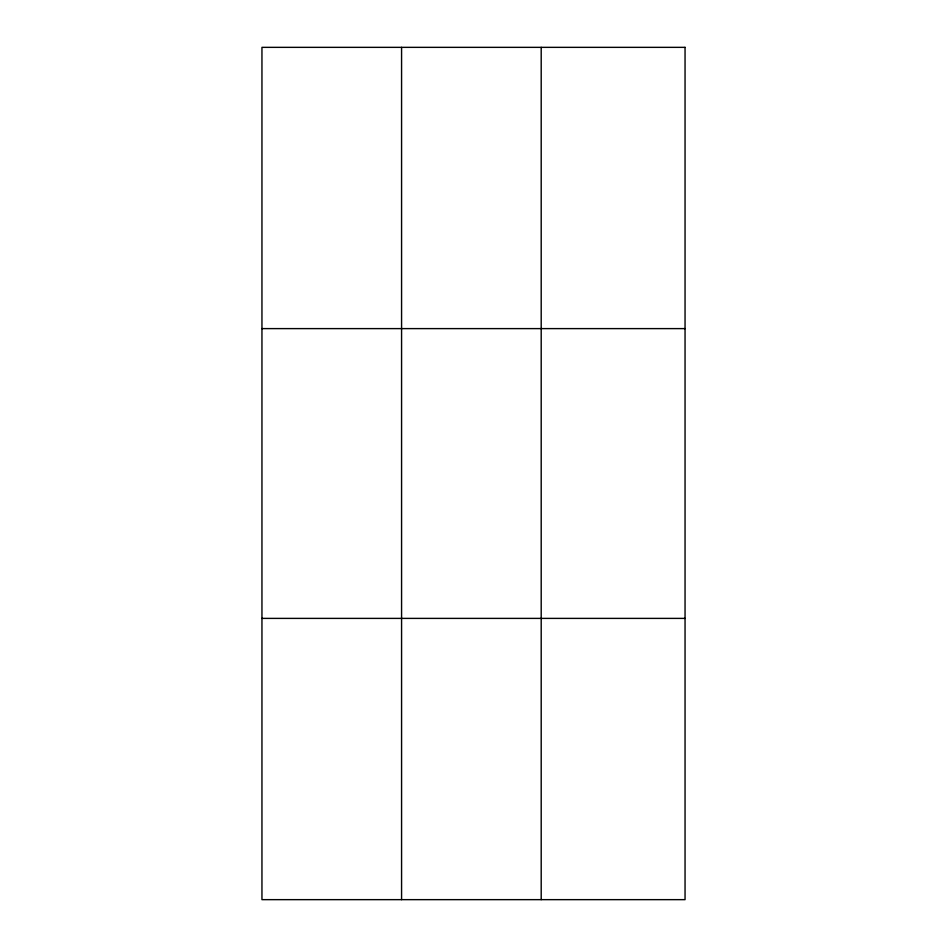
<?xml version="1.0" encoding="UTF-8"?>
<svg xmlns="http://www.w3.org/2000/svg" width="947" height="947" viewBox="0 0 947 947"><rect width="100%" height="100%" fill="white"/><g stroke="black" fill="none" stroke-linecap="round" stroke-linejoin="round"><path stroke-width="1.42" d="M401.575 899.65L401.575 47.35M541.199 899.65L541.199 47.35M261.952 328.609L685.048 328.609M261.952 618.391L685.048 618.391M685.048 47.35L685.048 899.65L261.952 899.65L261.952 47.35L685.048 47.35"/></g></svg>
